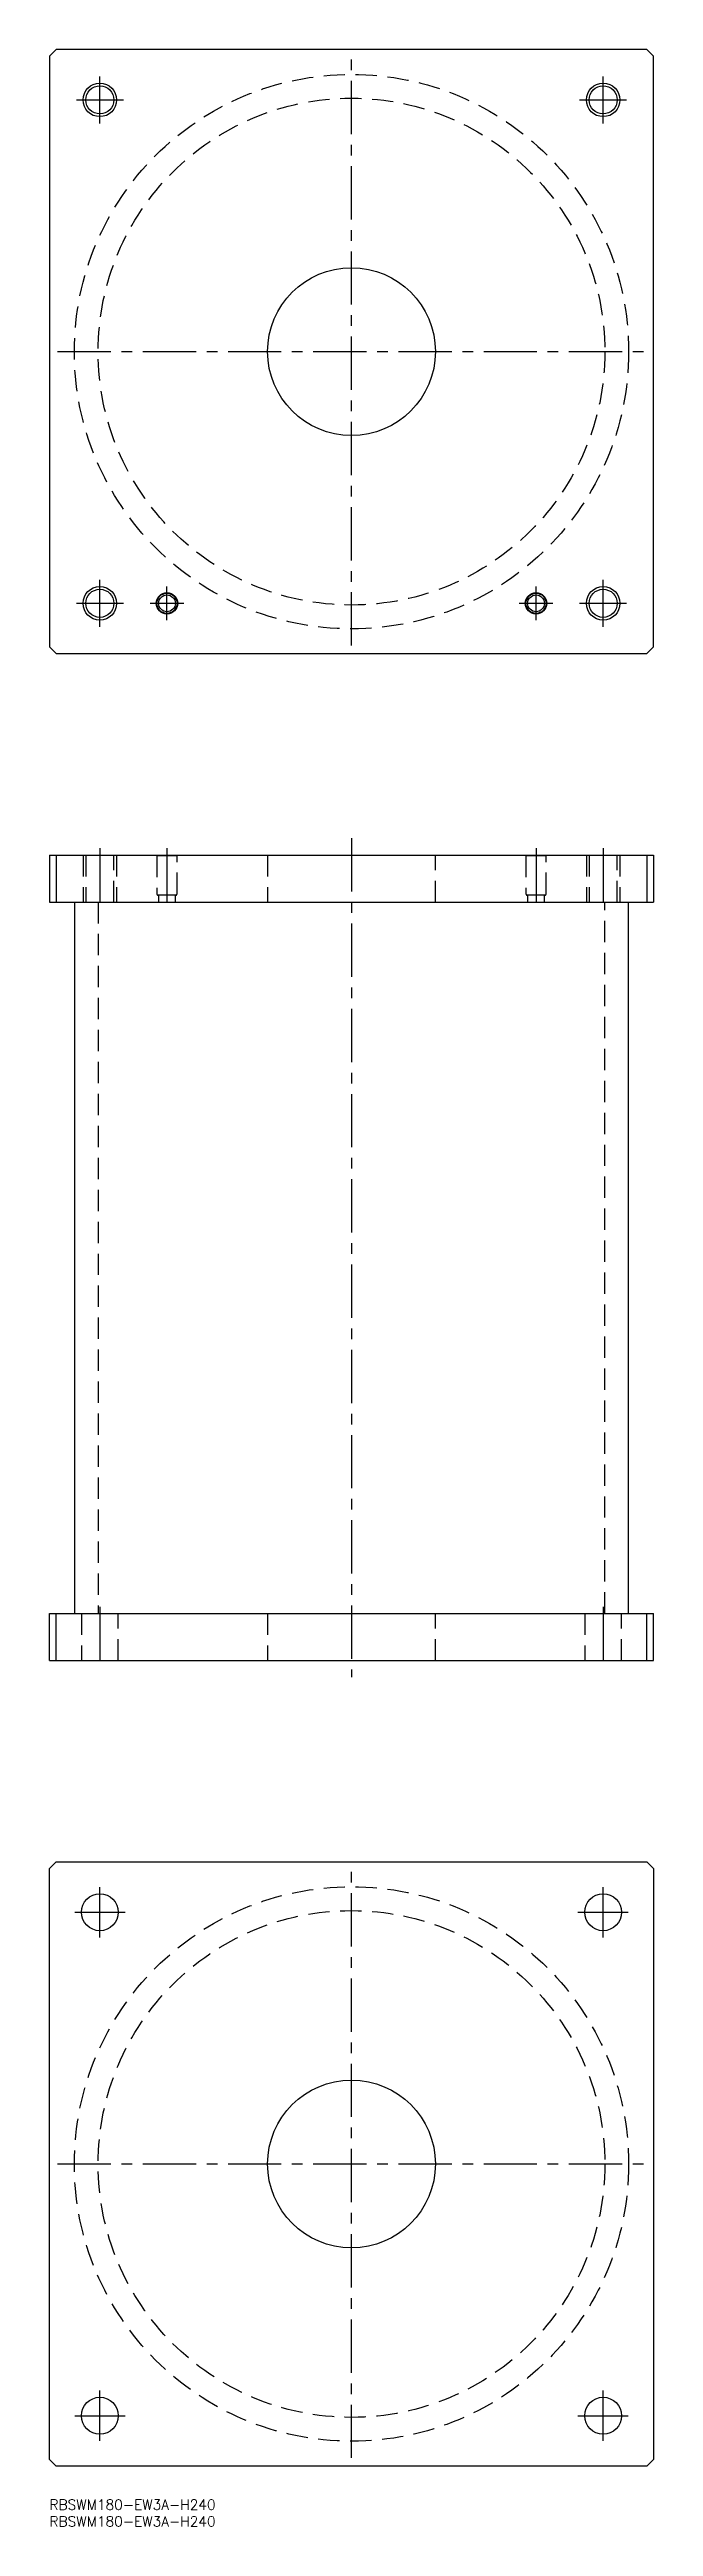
# Model space of a CAD drawing. Extents: x 0 to 180, y -8 to 730.
import ezdxf

# ---------------------------------------------------------------- set-up
doc = ezdxf.new("R2010")
doc.units = 0
doc.header["$LTSCALE"] = 0.5
doc.linetypes.add('CENTER', pattern=[50.8, 31.75, -6.35, 6.35, -6.35])
doc.linetypes.add('DASHED', pattern=[19.05, 12.7, -6.35])
for name, color, linetype in [('MSM_CENTER', 1, 'CENTER'), ('MSM_CONTINUOUS', 7, 'CONTINUOUS'), ('MSM_DASHED', 4, 'DASHED'), ('MSM_NARROW', 5, 'CONTINUOUS'), ('MSM_PART_NUMBER', 7, 'CONTINUOUS')]:
    doc.layers.add(name, color=color, linetype=linetype)
doc.styles.get("Standard").update_dxf_attribs({"font": 'txt.shx', "height": 3, "bigfont": 'bigfont.shx'})

# ---------------------------------------------------------------- blocks, each defined once
blk = doc.blocks.new('*U49')
at = {"layer": 'MSM_PART_NUMBER'}
blk.add_text('RBSWM180-EW3A-H240', height=3, dxfattribs=at).set_placement((0, -3))
blk = doc.blocks.new('*U50')
at = {"layer": 'MSM_PART_NUMBER'}
blk.add_text('RBSWM180-EW3A-H240', height=3, dxfattribs=at).set_placement((0, -8))

msp = doc.modelspace()

# ---------------------------------------------------------------- linework, layer by layer
at = {"layer": 'MSM_CENTER'}
for p, q in [((90, 552.4), (90, 727.6)), ((15, 708), (15, 722)), ((165, 708), (165, 722)), ((8, 715), (22, 715)), ((158, 715), (172, 715)), ((2.4, 640), (177.6, 640)), ((15, 558), (15, 572)), ((35, 560), (35, 570)), ((145, 560), (145, 570)), ((165, 558), (165, 572)), ((8, 565), (22, 565)), ((30, 565), (40, 565)), ((140, 565), (150, 565)), ((158, 565), (172, 565)), ((90, 495), (90, 245)), ((15, 492), (15, 474)), ((35, 492), (35, 474)), ((145, 492), (145, 474)), ((165, 492), (165, 474)), ((15, 266), (15, 248)), ((165, 266), (165, 248)), ((90, 12.4), (90, 187.6)), ((15, 167.5), (15, 182.5)), ((165, 167.5), (165, 182.5)), ((7.5, 175), (22.5, 175)), ((157.5, 175), (172.5, 175)), ((2.4, 100), (177.6, 100)), ((15, 17.5), (15, 32.5)), ((165, 17.5), (165, 32.5)), ((7.5, 25), (22.5, 25)), ((157.5, 25), (172.5, 25))]:
    msp.add_line(p, q, dxfattribs=at)
at = {"layer": 'MSM_CONTINUOUS'}
for p, q in [((2, 730), (0, 728)), ((0, 728), (0, 552)), ((178, 730), (2, 730)), ((180, 728), (178, 730)), ((180, 552), (180, 728)), ((0, 552), (2, 550)), ((2, 550), (178, 550)), ((178, 550), (180, 552)), ((0, 490), (0, 476)), ((0, 490), (180, 490)), ((2, 490), (2, 476)), ((178, 490), (178, 476)), ((180, 490), (180, 476)), ((0, 476), (180, 476)), ((7.4, 476), (7.4, 264)), ((172.6, 264), (172.6, 476)), ((0, 264), (180, 264)), ((0, 250), (0, 264)), ((2, 250), (2, 264)), ((178, 250), (178, 264)), ((180, 250), (180, 264)), ((0, 250), (180, 250)), ((0, 188), (2, 190)), ((0, 12), (0, 188)), ((2, 190), (178, 190)), ((178, 190), (180, 188)), ((180, 188), (180, 12)), ((2, 10), (0, 12)), ((178, 10), (2, 10)), ((180, 12), (178, 10))]:
    msp.add_line(p, q, dxfattribs=at)
for centre, radius in [((15, 715), 4.19), ((165, 715), 4.19), ((90, 640), 25), ((15, 565), 4.19), ((165, 565), 4.19), ((35, 565), 3.2), ((35, 565), 3), ((35, 565), 2.5), ((145, 565), 3.2), ((145, 565), 3), ((145, 565), 2.5), ((15, 175), 5.5), ((165, 175), 5.5), ((90, 100), 25), ((15, 25), 5.5), ((165, 25), 5.5)]:
    msp.add_circle(centre, radius, dxfattribs=at)
at = {"layer": 'MSM_DASHED'}
for p, q in [((10, 490), (10, 476)), ((10.81, 490), (10.81, 476)), ((19.19, 476), (19.19, 490)), ((20, 490), (20, 476)), ((31.8, 490), (32, 489.8)), ((32, 489.8), (32, 478.4)), ((38, 489.8), (32, 489.8)), ((38, 489.8), (38.2, 490)), ((38, 478.4), (38, 489.8)), ((65, 490), (65, 476)), ((115, 476), (115, 490)), ((141.8, 490), (142, 489.8)), ((142, 489.8), (142, 478.4)), ((148, 489.8), (142, 489.8)), ((148, 489.8), (148.2, 490)), ((148, 478.4), (148, 489.8)), ((160, 490), (160, 476)), ((160.81, 490), (160.81, 476)), ((169.19, 476), (169.19, 490)), ((170, 490), (170, 476)), ((14.5, 476), (14.5, 264)), ((37.6, 478), (32.4, 478)), ((32.5, 478), (32.5, 476)), ((37.5, 476), (37.5, 478)), ((147.6, 478), (142.4, 478)), ((142.5, 478), (142.5, 476)), ((147.5, 476), (147.5, 478)), ((165.5, 264), (165.5, 476)), ((9.5, 264), (9.5, 250)), ((20.5, 250), (20.5, 264)), ((65, 264), (65, 250)), ((115, 250), (115, 264)), ((159.5, 264), (159.5, 250)), ((170.5, 250), (170.5, 264))]:
    msp.add_line(p, q, dxfattribs=at)
for centre, radius in [((90, 640), 82.6), ((90, 640), 75.5), ((90, 100), 82.6), ((90, 100), 75.5)]:
    msp.add_circle(centre, radius, dxfattribs=at)
for centre, start, end in [((32.4, 478.4), 180, 270), ((37.6, 478.4), 270, 360), ((142.4, 478.4), 180, 270), ((147.6, 478.4), 270, 360)]:
    msp.add_arc(centre, 0.4, start, end, dxfattribs=at)
at = {"layer": 'MSM_NARROW'}
for centre in [(15, 715), (165, 715), (15, 565), (165, 565)]:
    msp.add_circle(centre, 5, dxfattribs=at)

# ---------------------------------------------------------------- block references
at = {"layer": 'MSM_CONTINUOUS'}
for name in ['*U49', '*U50']:
    msp.add_blockref(name, (0, 0), dxfattribs=at)

doc.saveas('drawing.dxf')
